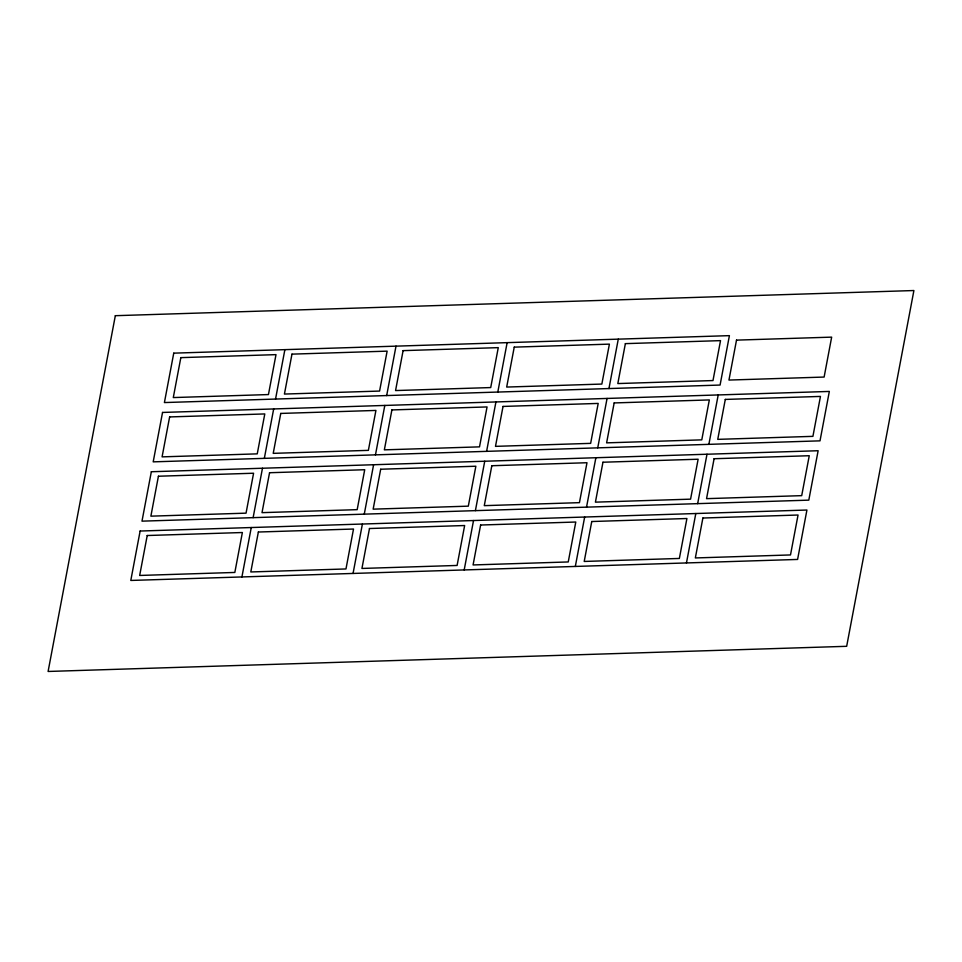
<?xml version="1.0" encoding="UTF-8"?>
<svg xmlns="http://www.w3.org/2000/svg" width="962" height="962" viewBox="0 0 962 962"><rect width="100%" height="100%" fill="white"/><g stroke="black" fill="none" stroke-linecap="round" stroke-linejoin="round"><path stroke-width="1.44" d="M241.919 576.947L251.262 527.537M253.126 517.652L262.47 468.241M264.334 458.357L273.677 408.946M275.541 399.062L284.884 349.651M353.054 573.448L362.397 524.037M364.261 514.153L373.605 464.73M375.469 454.858L384.812 405.435M386.676 395.562L396.007 346.14M464.189 569.949L473.532 520.526M475.396 510.654L484.74 461.231M486.604 451.346L495.935 401.936M497.811 392.051L507.142 342.64M575.324 566.438L584.668 517.027M586.531 507.142L595.875 457.732M597.739 447.847L607.07 398.436M608.946 388.552L618.277 339.141M686.459 562.938L695.803 513.528M697.666 503.643L706.998 454.232M708.874 444.348L718.205 394.937M115.332 315.692L48.1 671.464L846.668 646.308L913.9 290.536L115.332 315.692M140.127 531.036L130.796 580.447L797.594 559.439L806.926 510.028L140.127 531.036M151.335 471.741L141.991 521.151L808.801 500.144L818.133 450.733L151.335 471.741M162.542 412.445L153.198 461.856L820.009 440.849L829.34 391.438L162.542 412.445M173.749 353.15L164.406 402.561L720.081 385.053L729.412 335.642L173.749 353.15M147.222 535.521L139.67 575.456L234.836 572.45L242.376 532.527L147.222 535.521M158.417 476.226L150.878 516.161L246.044 513.155L253.583 473.232L158.417 476.226M169.625 416.931L162.085 456.866L257.251 453.86L264.79 413.937L169.625 416.931M180.832 357.636L173.292 397.571L268.446 394.564L275.998 354.641L180.832 357.636M258.357 532.022L250.805 571.957L345.971 568.951L353.511 529.028L258.357 532.022M269.552 472.727L262.013 512.65L357.179 509.656L364.718 469.733L269.552 472.727M280.76 413.432L273.22 453.355L368.374 450.36L375.926 410.437L280.76 413.432M291.967 354.136L284.427 394.059L379.581 391.065L387.133 351.142L291.967 354.136M369.48 528.523L361.94 568.446L457.106 565.452L464.646 525.529L369.48 528.523M380.687 469.228L373.148 509.151L468.314 506.156L475.853 466.233L380.687 469.228M391.895 409.932L384.355 449.855L479.509 446.861L487.061 406.938L391.895 409.932M403.102 350.637L395.562 390.56L490.716 387.566L498.268 347.643L403.102 350.637M480.615 525.024L473.076 564.947L568.241 561.952L575.781 522.029L480.615 525.024M491.822 465.728L484.283 505.651L579.437 502.657L586.988 462.734L491.822 465.728M503.03 406.433L495.49 446.356L590.644 443.362L598.196 403.427L503.03 406.433M514.237 347.138L506.685 387.061L601.851 384.066L609.403 344.131L514.237 347.138M591.75 521.524L584.211 561.447L679.364 558.453L686.916 518.518L591.75 521.524M602.958 462.229L595.418 502.152L690.572 499.158L698.123 459.223L602.958 462.229M614.165 402.934L606.613 442.857L701.779 439.862L709.331 399.927L614.165 402.934M625.372 343.638L617.82 383.561L712.986 380.555L720.526 340.632L625.372 343.638M702.885 518.025L695.346 557.948L790.499 554.942L798.051 515.019L702.885 518.025M714.093 458.73L706.553 498.653L801.707 495.646L809.258 455.723L714.093 458.73M725.3 399.422L717.748 439.357L812.914 436.351L820.466 396.428L725.3 399.422M736.507 340.127L728.956 380.062L824.121 377.056L831.661 337.133L736.507 340.127"/></g></svg>
